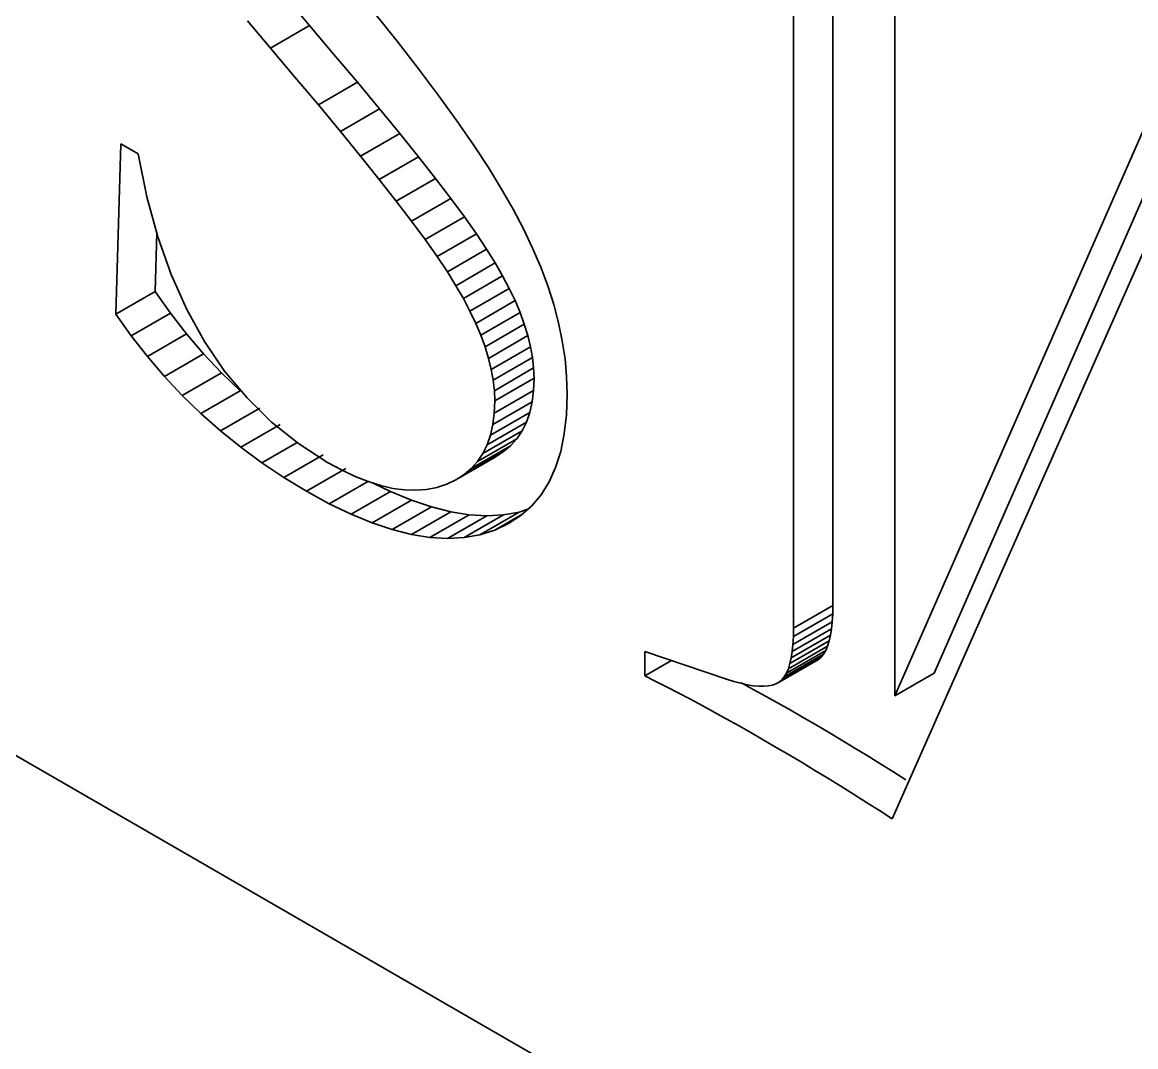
# Model space of a CAD drawing. Header units: millimetres. Extents: x -148 to 148, y -105 to 105.
# Drawn here: x 97.062 to 99.067, y -26.62 to -24.775 of the extents above; entities that cross this region are included whole.
import ezdxf

# ---------------------------------------------------------------- set-up
doc = ezdxf.new("R2010")
doc.units = ezdxf.units.MM
doc.layers.add('粗实线层', color=7, linetype='Continuous', lineweight=35)

msp = doc.modelspace()

# ---------------------------------------------------------------- linework, layer by layer
at = {"layer": '粗实线层', "color": 7, "lineweight": 35, "ltscale": 0.314351}
msp.add_line((101.1049, -28.4365), (90.2154, -22.1495), dxfattribs=at)
at = {"layer": '粗实线层', "color": 7, "lineweight": 35, "ltscale": 0.031065}
msp.add_line((98.5216, -25.8253), (98.5216, -24.5827), dxfattribs=at)
at = {"layer": '粗实线层', "color": 7, "lineweight": 35, "ltscale": 0.031066}
msp.add_line((98.4509, -25.8661), (98.4509, -24.6235), dxfattribs=at)
at = {"layer": '粗实线层', "color": 7, "lineweight": 35, "ltscale": 0.031955}
msp.add_line((98.6334, -24.7097), (98.6334, -25.9879), dxfattribs=at)
at = {"layer": '粗实线层', "color": 7, "lineweight": 35, "ltscale": 0.001615}
for p, q in [((97.5794, -24.7813), (97.5381, -24.7316)), ((97.5087, -24.8221), (97.4674, -24.7725))]:
    msp.add_line(p, q, dxfattribs=at)
at = {"layer": '粗实线层', "color": 7, "lineweight": 35, "ltscale": 0.001675}
msp.add_line((97.6949, -24.7569), (97.7368, -24.8092), dxfattribs=at)
at = {"layer": '粗实线层', "color": 7, "lineweight": 35, "ltscale": 0.002041}
for p, q in [((97.5087, -24.8221), (97.5794, -24.7813)), ((97.6347, -24.9717), (97.7054, -24.9309)), ((97.6712, -25.0164), (97.7419, -24.9755)), ((97.7048, -25.0582), (97.7755, -25.0173)), ((97.7353, -25.0971), (97.806, -25.0563)), ((97.7629, -25.1333), (97.8336, -25.0925)), ((97.7874, -25.1666), (97.8581, -25.1258)), ((97.8089, -25.1971), (97.8796, -25.1563)), ((97.8274, -25.2248), (97.8981, -25.1839)), ((97.8429, -25.2496), (97.9136, -25.2087)), ((97.8562, -25.2727), (97.9269, -25.2319)), ((97.2302, -25.3009), (97.3009, -25.2601)), ((97.8681, -25.2953), (97.9388, -25.2545)), ((97.8785, -25.3174), (97.9493, -25.2765)), ((97.2579, -25.3398), (97.3286, -25.299)), ((97.8876, -25.3389), (97.9583, -25.2981)), ((97.8953, -25.3599), (97.966, -25.3191)), ((97.2871, -25.3771), (97.3578, -25.3363)), ((97.9016, -25.3804), (97.9723, -25.3395)), ((97.9065, -25.4003), (97.9772, -25.3595)), ((97.3178, -25.4129), (97.3885, -25.3721)), ((97.91, -25.4197), (97.9807, -25.3789)), ((97.9121, -25.4386), (97.9828, -25.3977)), ((97.35, -25.4472), (97.4207, -25.4063)), ((97.9128, -25.4569), (97.9835, -25.4161)), ((97.3836, -25.4798), (97.4543, -25.439)), ((97.9119, -25.4791), (97.9827, -25.4383)), ((97.9094, -25.4997), (97.9801, -25.4589)), ((97.4187, -25.5109), (97.4894, -25.4701)), ((97.905, -25.5187), (97.9757, -25.4779)), ((97.4553, -25.5405), (97.526, -25.4997)), ((97.899, -25.5361), (97.9697, -25.4952)), ((97.8817, -25.566), (97.9524, -25.5252)), ((97.8912, -25.5518), (97.9619, -25.511)), ((97.8704, -25.5786), (97.9411, -25.5378)), ((97.5329, -25.5949), (97.6036, -25.5541)), ((97.8427, -25.599), (97.9134, -25.5582)), ((97.8574, -25.5896), (97.9281, -25.5488)), ((97.5739, -25.6198), (97.6446, -25.5789)), ((97.6148, -25.6421), (97.6855, -25.6013)), ((97.6542, -25.6611), (97.7249, -25.6203)), ((97.692, -25.6766), (97.7627, -25.6358)), ((97.7282, -25.6887), (97.7989, -25.6479)), ((97.7629, -25.6974), (97.8336, -25.6566)), ((97.796, -25.7027), (97.8667, -25.6619)), ((97.8275, -25.7045), (97.8983, -25.6637)), ((97.8575, -25.703), (97.9282, -25.6621)), ((97.886, -25.698), (97.9567, -25.6571)), ((98.4509, -25.8661), (98.5216, -25.8253)), ((98.4506, -25.8814), (98.5213, -25.8405)), ((98.4498, -25.8954), (98.5206, -25.8546)), ((98.4467, -25.9197), (98.5174, -25.8789)), ((98.4485, -25.9082), (98.5192, -25.8673)), ((98.4381, -25.947), (98.5088, -25.9062)), ((98.4415, -25.9392), (98.5122, -25.8984)), ((98.4444, -25.9301), (98.5151, -25.8892)), ((98.4248, -25.9633), (98.4955, -25.9224)), ((98.4298, -25.9591), (98.5005, -25.9183)), ((98.4342, -25.9537), (98.5049, -25.9129)), ((98.6334, -25.9879), (98.7041, -25.9471))]:
    msp.add_line(p, q, dxfattribs=at)
at = {"layer": '粗实线层', "color": 7, "lineweight": 35, "ltscale": 0.001696}
msp.add_line((97.6232, -24.8331), (97.5794, -24.7813), dxfattribs=at)
at = {"layer": '粗实线层', "color": 7, "lineweight": 35, "ltscale": 0.033029}
msp.add_line((98.6334, -25.9879), (99.1644, -24.7781), dxfattribs=at)
at = {"layer": '粗实线层', "color": 7, "lineweight": 35, "ltscale": 0.001695}
msp.add_line((97.5525, -24.8739), (97.5087, -24.8221), dxfattribs=at)
at = {"layer": '粗实线层', "color": 7, "lineweight": 35, "ltscale": 0.001584}
msp.add_line((97.7368, -24.8092), (97.7756, -24.8593), dxfattribs=at)
at = {"layer": '粗实线层', "color": 7, "lineweight": 35, "ltscale": 0.001648}
for p, q in [((97.6658, -24.8834), (97.6232, -24.8331)), ((97.5951, -24.9242), (97.5525, -24.8739))]:
    msp.add_line(p, q, dxfattribs=at)
at = {"layer": '粗实线层', "color": 7, "lineweight": 35, "ltscale": 0.001494}
msp.add_line((97.7756, -24.8593), (97.8115, -24.9071), dxfattribs=at)
at = {"layer": '粗实线层', "color": 7, "lineweight": 35, "ltscale": 0.030004}
msp.add_line((98.7041, -25.9471), (99.1864, -24.8481), dxfattribs=at)
at = {"layer": '粗实线层', "color": 7, "lineweight": 35, "ltscale": 0.002042}
msp.add_line((97.5951, -24.9242), (97.6658, -24.8834), dxfattribs=at)
at = {"layer": '粗实线层', "color": 7, "lineweight": 35, "ltscale": 0.001545}
for p, q in [((97.7054, -24.9309), (97.6658, -24.8834)), ((97.6347, -24.9717), (97.5951, -24.9242))]:
    msp.add_line(p, q, dxfattribs=at)
at = {"layer": '粗实线层', "color": 7, "lineweight": 35, "ltscale": 0.001404}
msp.add_line((97.8115, -24.9071), (97.8444, -24.9526), dxfattribs=at)
at = {"layer": '粗实线层', "color": 7, "lineweight": 35, "ltscale": 0.001443}
for p, q in [((97.7419, -24.9755), (97.7054, -24.9309)), ((97.6712, -25.0164), (97.6347, -24.9717))]:
    msp.add_line(p, q, dxfattribs=at)
at = {"layer": '粗实线层', "color": 7, "lineweight": 35, "ltscale": 0.001314}
msp.add_line((97.8444, -24.9526), (97.8742, -24.9959), dxfattribs=at)
at = {"layer": '粗实线层', "color": 7, "lineweight": 35, "ltscale": 0.00134}
msp.add_line((97.7755, -25.0173), (97.7419, -24.9755), dxfattribs=at)
at = {"layer": '粗实线层', "color": 7, "lineweight": 35, "ltscale": 0.007667}
msp.add_line((97.2302, -25.3009), (97.2396, -24.9943), dxfattribs=at)
at = {"layer": '粗实线层', "color": 7, "lineweight": 35, "ltscale": 0.000889538}
msp.add_line((97.2396, -24.9943), (97.2704, -25.0121), dxfattribs=at)
at = {"layer": '粗实线层', "color": 7, "lineweight": 35, "ltscale": 0.001226}
msp.add_line((97.8742, -24.9959), (97.9012, -25.0369), dxfattribs=at)
at = {"layer": '粗实线层', "color": 7, "lineweight": 35, "ltscale": 0.001971}
msp.add_line((97.2704, -25.0121), (97.2862, -25.0894), dxfattribs=at)
at = {"layer": '粗实线层', "color": 7, "lineweight": 35, "ltscale": 0.001341}
msp.add_line((97.7048, -25.0582), (97.6712, -25.0164), dxfattribs=at)
at = {"layer": '粗实线层', "color": 7, "lineweight": 35, "ltscale": 0.001238}
for p, q in [((97.806, -25.0563), (97.7755, -25.0173)), ((97.7353, -25.0971), (97.7048, -25.0582))]:
    msp.add_line(p, q, dxfattribs=at)
at = {"layer": '粗实线层', "color": 7, "lineweight": 35, "ltscale": 0.001138}
msp.add_line((97.9012, -25.0369), (97.9251, -25.0756), dxfattribs=at)
at = {"layer": '粗实线层', "color": 7, "lineweight": 35, "ltscale": 0.001136}
for p, q in [((97.8336, -25.0925), (97.806, -25.0563)), ((97.7629, -25.1333), (97.7353, -25.0971))]:
    msp.add_line(p, q, dxfattribs=at)
at = {"layer": '粗实线层', "color": 7, "lineweight": 35, "ltscale": 0.001051}
msp.add_line((97.9251, -25.0756), (97.946, -25.112), dxfattribs=at)
at = {"layer": '粗实线层', "color": 7, "lineweight": 35, "ltscale": 0.001877}
msp.add_line((97.2862, -25.0894), (97.3061, -25.1618), dxfattribs=at)
at = {"layer": '粗实线层', "color": 7, "lineweight": 35, "ltscale": 0.001034}
for p, q in [((97.8581, -25.1258), (97.8336, -25.0925)), ((97.7874, -25.1666), (97.7629, -25.1333))]:
    msp.add_line(p, q, dxfattribs=at)
at = {"layer": '粗实线层', "color": 7, "lineweight": 35, "ltscale": 0.000991388}
msp.add_line((97.946, -25.112), (97.9645, -25.1471), dxfattribs=at)
at = {"layer": '粗实线层', "color": 7, "lineweight": 35, "ltscale": 0.000932544}
msp.add_line((97.8796, -25.1563), (97.8581, -25.1258), dxfattribs=at)
at = {"layer": '粗实线层', "color": 7, "lineweight": 35, "ltscale": 0.02956}
msp.add_line((99.1075, -25.1285), (98.6287, -26.2096), dxfattribs=at)
at = {"layer": '粗实线层', "color": 7, "lineweight": 35, "ltscale": 0.002638}
msp.add_line((97.3009, -25.2601), (97.3041, -25.1546), dxfattribs=at)
at = {"layer": '粗实线层', "color": 7, "lineweight": 35, "ltscale": 0.001793}
msp.add_line((97.3061, -25.1618), (97.33, -25.2294), dxfattribs=at)
at = {"layer": '粗实线层', "color": 7, "lineweight": 35, "ltscale": 0.000831594}
for p, q in [((97.8981, -25.1839), (97.8796, -25.1563)), ((97.8274, -25.2248), (97.8089, -25.1971))]:
    msp.add_line(p, q, dxfattribs=at)
at = {"layer": '粗实线层', "color": 7, "lineweight": 35, "ltscale": 0.000960817}
msp.add_line((97.9645, -25.1471), (97.981, -25.1818), dxfattribs=at)
at = {"layer": '粗实线层', "color": 7, "lineweight": 35, "ltscale": 0.000932856}
msp.add_line((97.8089, -25.1971), (97.7874, -25.1666), dxfattribs=at)
at = {"layer": '粗实线层', "color": 7, "lineweight": 35, "ltscale": 0.000731523}
for p, q in [((97.9136, -25.2087), (97.8981, -25.1839)), ((97.8429, -25.2496), (97.8274, -25.2248))]:
    msp.add_line(p, q, dxfattribs=at)
at = {"layer": '粗实线层', "color": 7, "lineweight": 35, "ltscale": 0.000931367}
msp.add_line((97.981, -25.1818), (97.9956, -25.2161), dxfattribs=at)
at = {"layer": '粗实线层', "color": 7, "lineweight": 35, "ltscale": 0.000666961}
for p, q in [((97.9269, -25.2319), (97.9136, -25.2087)), ((97.8562, -25.2727), (97.8429, -25.2496))]:
    msp.add_line(p, q, dxfattribs=at)
at = {"layer": '粗实线层', "color": 7, "lineweight": 35, "ltscale": 0.000903491}
msp.add_line((97.9956, -25.2161), (98.0082, -25.25), dxfattribs=at)
at = {"layer": '粗实线层', "color": 7, "lineweight": 35, "ltscale": 0.001719}
msp.add_line((97.33, -25.2294), (97.3581, -25.2922), dxfattribs=at)
at = {"layer": '粗实线层', "color": 7, "lineweight": 35, "ltscale": 0.000638344}
for p, q in [((97.9388, -25.2545), (97.9269, -25.2319)), ((97.8681, -25.2953), (97.8562, -25.2727))]:
    msp.add_line(p, q, dxfattribs=at)
at = {"layer": '粗实线层', "color": 7, "lineweight": 35, "ltscale": 0.001195}
for p, q in [((97.3286, -25.299), (97.3009, -25.2601)), ((97.2579, -25.3398), (97.2302, -25.3009))]:
    msp.add_line(p, q, dxfattribs=at)
at = {"layer": '粗实线层', "color": 7, "lineweight": 35, "ltscale": 0.000610695}
for p, q in [((97.9493, -25.2765), (97.9388, -25.2545)), ((97.8785, -25.3174), (97.8681, -25.2953))]:
    msp.add_line(p, q, dxfattribs=at)
at = {"layer": '粗实线层', "color": 7, "lineweight": 35, "ltscale": 0.000878147}
msp.add_line((98.0082, -25.25), (98.0189, -25.2834), dxfattribs=at)
at = {"layer": '粗实线层', "color": 7, "lineweight": 35, "ltscale": 0.000584653}
msp.add_line((97.9583, -25.2981), (97.9493, -25.2765), dxfattribs=at)
at = {"layer": '粗实线层', "color": 7, "lineweight": 35, "ltscale": 0.000854784}
msp.add_line((98.0189, -25.2834), (98.0276, -25.3165), dxfattribs=at)
at = {"layer": '粗实线层', "color": 7, "lineweight": 35, "ltscale": 0.001186}
for p, q in [((97.3578, -25.3363), (97.3286, -25.299)), ((97.2871, -25.3771), (97.2579, -25.3398))]:
    msp.add_line(p, q, dxfattribs=at)
at = {"layer": '粗实线层', "color": 7, "lineweight": 35, "ltscale": 0.001657}
msp.add_line((97.3581, -25.2922), (97.3902, -25.3502), dxfattribs=at)
at = {"layer": '粗实线层', "color": 7, "lineweight": 35, "ltscale": 0.000559005}
for p, q in [((97.966, -25.3191), (97.9583, -25.2981)), ((97.8953, -25.3599), (97.8876, -25.3389))]:
    msp.add_line(p, q, dxfattribs=at)
at = {"layer": '粗实线层', "color": 7, "lineweight": 35, "ltscale": 0.000584301}
msp.add_line((97.8876, -25.3389), (97.8785, -25.3174), dxfattribs=at)
at = {"layer": '粗实线层', "color": 7, "lineweight": 35, "ltscale": 0.000535262}
msp.add_line((97.9723, -25.3395), (97.966, -25.3191), dxfattribs=at)
at = {"layer": '粗实线层', "color": 7, "lineweight": 35, "ltscale": 0.000833512}
msp.add_line((98.0276, -25.3165), (98.0344, -25.3491), dxfattribs=at)
at = {"layer": '粗实线层', "color": 7, "lineweight": 35, "ltscale": 0.001179}
for p, q in [((97.3885, -25.3721), (97.3578, -25.3363)), ((97.3178, -25.4129), (97.2871, -25.3771))]:
    msp.add_line(p, q, dxfattribs=at)
at = {"layer": '粗实线层', "color": 7, "lineweight": 35, "ltscale": 0.000513398}
msp.add_line((97.9772, -25.3595), (97.9723, -25.3395), dxfattribs=at)
at = {"layer": '粗实线层', "color": 7, "lineweight": 35, "ltscale": 0.001607}
msp.add_line((97.3902, -25.3502), (97.4263, -25.4033), dxfattribs=at)
at = {"layer": '粗实线层', "color": 7, "lineweight": 35, "ltscale": 0.000535627}
msp.add_line((97.9016, -25.3804), (97.8953, -25.3599), dxfattribs=at)
at = {"layer": '粗实线层', "color": 7, "lineweight": 35, "ltscale": 0.000492655}
msp.add_line((97.9807, -25.3789), (97.9772, -25.3595), dxfattribs=at)
at = {"layer": '粗实线层', "color": 7, "lineweight": 35, "ltscale": 0.000814745}
msp.add_line((98.0344, -25.3491), (98.0393, -25.3814), dxfattribs=at)
at = {"layer": '粗实线层', "color": 7, "lineweight": 35, "ltscale": 0.001174}
for p, q in [((97.4207, -25.4063), (97.3885, -25.3721)), ((97.35, -25.4472), (97.3178, -25.4129))]:
    msp.add_line(p, q, dxfattribs=at)
at = {"layer": '粗实线层', "color": 7, "lineweight": 35, "ltscale": 0.000512937}
msp.add_line((97.9065, -25.4003), (97.9016, -25.3804), dxfattribs=at)
at = {"layer": '粗实线层', "color": 7, "lineweight": 35, "ltscale": 0.000474384}
msp.add_line((97.9828, -25.3977), (97.9807, -25.3789), dxfattribs=at)
at = {"layer": '粗实线层', "color": 7, "lineweight": 35, "ltscale": 0.000799075}
msp.add_line((98.0393, -25.3814), (98.0422, -25.4132), dxfattribs=at)
at = {"layer": '粗实线层', "color": 7, "lineweight": 35, "ltscale": 0.001573}
msp.add_line((97.4263, -25.4033), (97.4666, -25.4517), dxfattribs=at)
at = {"layer": '粗实线层', "color": 7, "lineweight": 35, "ltscale": 0.000492723}
msp.add_line((97.91, -25.4197), (97.9065, -25.4003), dxfattribs=at)
at = {"layer": '粗实线层', "color": 7, "lineweight": 35, "ltscale": 0.000458862}
msp.add_line((97.9835, -25.4161), (97.9828, -25.3977), dxfattribs=at)
at = {"layer": '粗实线层', "color": 7, "lineweight": 35, "ltscale": 0.001172}
for p, q in [((97.4543, -25.439), (97.4207, -25.4063)), ((97.3836, -25.4798), (97.35, -25.4472))]:
    msp.add_line(p, q, dxfattribs=at)
at = {"layer": '粗实线层', "color": 7, "lineweight": 35, "ltscale": 0.000474763}
msp.add_line((97.9121, -25.4386), (97.91, -25.4197), dxfattribs=at)
at = {"layer": '粗实线层', "color": 7, "lineweight": 35, "ltscale": 0.000555083}
msp.add_line((97.9827, -25.4383), (97.9835, -25.4161), dxfattribs=at)
at = {"layer": '粗实线层', "color": 7, "lineweight": 35, "ltscale": 0.000785444}
msp.add_line((98.0422, -25.4132), (98.0432, -25.4446), dxfattribs=at)
at = {"layer": '粗实线层', "color": 7, "lineweight": 35, "ltscale": 0.000458481}
msp.add_line((97.9128, -25.4569), (97.9121, -25.4386), dxfattribs=at)
at = {"layer": '粗实线层', "color": 7, "lineweight": 35, "ltscale": 0.000518673}
for p, q in [((97.9801, -25.4589), (97.9827, -25.4383)), ((97.9094, -25.4997), (97.9119, -25.4791))]:
    msp.add_line(p, q, dxfattribs=at)
at = {"layer": '粗实线层', "color": 7, "lineweight": 35, "ltscale": 0.00093632}
msp.add_line((98.0432, -25.4446), (98.0419, -25.482), dxfattribs=at)
at = {"layer": '粗实线层', "color": 7, "lineweight": 35, "ltscale": 0.001553}
msp.add_line((97.4666, -25.4517), (97.5109, -25.4952), dxfattribs=at)
at = {"layer": '粗实线层', "color": 7, "lineweight": 35, "ltscale": 0.000555464}
msp.add_line((97.9119, -25.4791), (97.9128, -25.4569), dxfattribs=at)
at = {"layer": '粗实线层', "color": 7, "lineweight": 35, "ltscale": 0.000487045}
msp.add_line((97.9757, -25.4779), (97.9801, -25.4589), dxfattribs=at)
at = {"layer": '粗实线层', "color": 7, "lineweight": 35, "ltscale": 0.001173}
msp.add_line((97.4187, -25.5109), (97.3836, -25.4798), dxfattribs=at)
at = {"layer": '粗实线层', "color": 7, "lineweight": 35, "ltscale": 0.000460131}
msp.add_line((97.9697, -25.4952), (97.9757, -25.4779), dxfattribs=at)
at = {"layer": '粗实线层', "color": 7, "lineweight": 35, "ltscale": 0.00086953}
msp.add_line((98.0419, -25.482), (98.038, -25.5166), dxfattribs=at)
at = {"layer": '粗实线层', "color": 7, "lineweight": 35, "ltscale": 0.001549}
msp.add_line((97.5109, -25.4952), (97.5593, -25.5339), dxfattribs=at)
at = {"layer": '粗实线层', "color": 7, "lineweight": 35, "ltscale": 0.000486673}
msp.add_line((97.905, -25.5187), (97.9094, -25.4997), dxfattribs=at)
at = {"layer": '粗实线层', "color": 7, "lineweight": 35, "ltscale": 0.00044032}
msp.add_line((97.9619, -25.511), (97.9697, -25.4952), dxfattribs=at)
at = {"layer": '粗实线层', "color": 7, "lineweight": 35, "ltscale": 0.001175}
msp.add_line((97.4553, -25.5405), (97.4187, -25.5109), dxfattribs=at)
at = {"layer": '粗实线层', "color": 7, "lineweight": 35, "ltscale": 0.000460491}
msp.add_line((97.899, -25.5361), (97.905, -25.5187), dxfattribs=at)
at = {"layer": '粗实线层', "color": 7, "lineweight": 35, "ltscale": 0.000422002}
for p, q in [((97.9411, -25.5378), (97.9524, -25.5252)), ((97.8704, -25.5786), (97.8817, -25.566))]:
    msp.add_line(p, q, dxfattribs=at)
at = {"layer": '粗实线层', "color": 7, "lineweight": 35, "ltscale": 0.000426696}
msp.add_line((97.9524, -25.5252), (97.9619, -25.511), dxfattribs=at)
at = {"layer": '粗实线层', "color": 7, "lineweight": 35, "ltscale": 0.000808509}
msp.add_line((98.038, -25.5166), (98.0315, -25.5483), dxfattribs=at)
at = {"layer": '粗实线层', "color": 7, "lineweight": 35, "ltscale": 0.001181}
msp.add_line((97.4934, -25.5685), (97.4553, -25.5405), dxfattribs=at)
at = {"layer": '粗实线层', "color": 7, "lineweight": 35, "ltscale": 0.001831}
msp.add_line((97.4934, -25.5685), (97.5568, -25.5319), dxfattribs=at)
at = {"layer": '粗实线层', "color": 7, "lineweight": 35, "ltscale": 0.001562}
msp.add_line((97.5593, -25.5339), (97.6118, -25.5678), dxfattribs=at)
at = {"layer": '粗实线层', "color": 7, "lineweight": 35, "ltscale": 0.000439978}
msp.add_line((97.8912, -25.5518), (97.899, -25.5361), dxfattribs=at)
at = {"layer": '粗实线层', "color": 7, "lineweight": 35, "ltscale": 0.000425232}
msp.add_line((97.9281, -25.5488), (97.9411, -25.5378), dxfattribs=at)
at = {"layer": '粗实线层', "color": 7, "lineweight": 35, "ltscale": 0.000427013}
msp.add_line((97.8817, -25.566), (97.8912, -25.5518), dxfattribs=at)
at = {"layer": '粗实线层', "color": 7, "lineweight": 35, "ltscale": 0.000436199}
for p, q in [((97.9134, -25.5582), (97.9281, -25.5488)), ((97.8427, -25.599), (97.8574, -25.5896))]:
    msp.add_line(p, q, dxfattribs=at)
at = {"layer": '粗实线层', "color": 7, "lineweight": 35, "ltscale": 0.000755478}
msp.add_line((98.0315, -25.5483), (98.0223, -25.5771), dxfattribs=at)
at = {"layer": '粗实线层', "color": 7, "lineweight": 35, "ltscale": 0.001189}
msp.add_line((97.5329, -25.5949), (97.4934, -25.5685), dxfattribs=at)
at = {"layer": '粗实线层', "color": 7, "lineweight": 35, "ltscale": 0.000716758}
msp.add_line((97.6118, -25.5678), (97.637, -25.5814), dxfattribs=at)
at = {"layer": '粗实线层', "color": 7, "lineweight": 35, "ltscale": 0.000673512}
msp.add_line((97.637, -25.5814), (97.6613, -25.593), dxfattribs=at)
at = {"layer": '粗实线层', "color": 7, "lineweight": 35, "ltscale": 0.000424986}
msp.add_line((97.8574, -25.5896), (97.8704, -25.5786), dxfattribs=at)
at = {"layer": '粗实线层', "color": 7, "lineweight": 35, "ltscale": 0.000711414}
msp.add_line((98.0223, -25.5771), (98.0106, -25.603), dxfattribs=at)
at = {"layer": '粗实线层', "color": 7, "lineweight": 35, "ltscale": 0.001199}
msp.add_line((97.5739, -25.6198), (97.5329, -25.5949), dxfattribs=at)
at = {"layer": '粗实线层', "color": 7, "lineweight": 35, "ltscale": 0.000632861}
msp.add_line((97.6613, -25.593), (97.6848, -25.6023), dxfattribs=at)
at = {"layer": '粗实线层', "color": 7, "lineweight": 35, "ltscale": 0.000594906}
msp.add_line((97.6848, -25.6023), (97.7075, -25.6095), dxfattribs=at)
at = {"layer": '粗实线层', "color": 7, "lineweight": 35, "ltscale": 0.000891647}
msp.add_line((97.7249, -25.6203), (97.6927, -25.6048), dxfattribs=at)
at = {"layer": '粗实线层', "color": 7, "lineweight": 35, "ltscale": 0.000454578}
msp.add_line((97.8263, -25.6068), (97.8427, -25.599), dxfattribs=at)
at = {"layer": '粗实线层', "color": 7, "lineweight": 35, "ltscale": 0.000678836}
msp.add_line((98.0106, -25.603), (97.9962, -25.626), dxfattribs=at)
at = {"layer": '粗实线层', "color": 7, "lineweight": 35, "ltscale": 0.001166}
msp.add_line((97.6148, -25.6421), (97.5739, -25.6198), dxfattribs=at)
at = {"layer": '粗实线层', "color": 7, "lineweight": 35, "ltscale": 0.000560613}
msp.add_line((97.7075, -25.6095), (97.7294, -25.6145), dxfattribs=at)
at = {"layer": '粗实线层', "color": 7, "lineweight": 35, "ltscale": 0.001022}
for p, q in [((97.7627, -25.6358), (97.7249, -25.6203)), ((97.692, -25.6766), (97.6542, -25.6611))]:
    msp.add_line(p, q, dxfattribs=at)
at = {"layer": '粗实线层', "color": 7, "lineweight": 35, "ltscale": 0.000530759}
msp.add_line((97.7294, -25.6145), (97.7504, -25.6173), dxfattribs=at)
at = {"layer": '粗实线层', "color": 7, "lineweight": 35, "ltscale": 0.000505308}
msp.add_line((97.7504, -25.6173), (97.7706, -25.6179), dxfattribs=at)
at = {"layer": '粗实线层', "color": 7, "lineweight": 35, "ltscale": 0.000485966}
msp.add_line((97.7706, -25.6179), (97.79, -25.6164), dxfattribs=at)
at = {"layer": '粗实线层', "color": 7, "lineweight": 35, "ltscale": 0.000473114}
msp.add_line((97.79, -25.6164), (97.8086, -25.6127), dxfattribs=at)
at = {"layer": '粗实线层', "color": 7, "lineweight": 35, "ltscale": 0.000466723}
msp.add_line((97.8086, -25.6127), (97.8263, -25.6068), dxfattribs=at)
at = {"layer": '粗实线层', "color": 7, "lineweight": 35, "ltscale": 0.000659032}
msp.add_line((97.9962, -25.626), (97.9793, -25.6462), dxfattribs=at)
at = {"layer": '粗实线层', "color": 7, "lineweight": 35, "ltscale": 0.001093}
msp.add_line((97.6542, -25.6611), (97.6148, -25.6421), dxfattribs=at)
at = {"layer": '粗实线层', "color": 7, "lineweight": 35, "ltscale": 0.00095528}
for p, q in [((97.7989, -25.6479), (97.7627, -25.6358)), ((97.7282, -25.6887), (97.692, -25.6766))]:
    msp.add_line(p, q, dxfattribs=at)
at = {"layer": '粗实线层', "color": 7, "lineweight": 35, "ltscale": 0.00065288}
msp.add_line((97.9793, -25.6462), (97.9598, -25.6636), dxfattribs=at)
at = {"layer": '粗实线层', "color": 7, "lineweight": 35, "ltscale": 0.000893466}
msp.add_line((97.8336, -25.6566), (97.7989, -25.6479), dxfattribs=at)
at = {"layer": '粗实线层', "color": 7, "lineweight": 35, "ltscale": 0.000838563}
for p, q in [((97.8667, -25.6619), (97.8336, -25.6566)), ((97.796, -25.7027), (97.7629, -25.6974))]:
    msp.add_line(p, q, dxfattribs=at)
at = {"layer": '粗实线层', "color": 7, "lineweight": 35, "ltscale": 0.00078987}
msp.add_line((97.8983, -25.6637), (97.8667, -25.6619), dxfattribs=at)
at = {"layer": '粗实线层', "color": 7, "lineweight": 35, "ltscale": 0.000750637}
msp.add_line((97.9282, -25.6621), (97.8983, -25.6637), dxfattribs=at)
at = {"layer": '粗实线层', "color": 7, "lineweight": 35, "ltscale": 0.001457}
msp.add_line((97.9128, -25.6896), (97.9633, -25.6604), dxfattribs=at)
at = {"layer": '粗实线层', "color": 7, "lineweight": 35, "ltscale": 0.000721543}
for p, q in [((97.9567, -25.6571), (97.9282, -25.6621)), ((97.886, -25.698), (97.8575, -25.703))]:
    msp.add_line(p, q, dxfattribs=at)
at = {"layer": '粗实线层', "color": 7, "lineweight": 35, "ltscale": 0.000661399}
msp.add_line((97.9598, -25.6636), (97.9376, -25.678), dxfattribs=at)
at = {"layer": '粗实线层', "color": 7, "lineweight": 35, "ltscale": 0.000418175}
msp.add_line((97.9726, -25.6521), (97.9567, -25.6571), dxfattribs=at)
at = {"layer": '粗实线层', "color": 7, "lineweight": 35, "ltscale": 0.00068332}
msp.add_line((97.9376, -25.678), (97.9128, -25.6896), dxfattribs=at)
at = {"layer": '粗实线层', "color": 7, "lineweight": 35, "ltscale": 0.000893558}
msp.add_line((97.7629, -25.6974), (97.7282, -25.6887), dxfattribs=at)
at = {"layer": '粗实线层', "color": 7, "lineweight": 35, "ltscale": 0.000789848}
msp.add_line((97.8275, -25.7045), (97.796, -25.7027), dxfattribs=at)
at = {"layer": '粗实线层', "color": 7, "lineweight": 35, "ltscale": 0.000750617}
msp.add_line((97.8575, -25.703), (97.8275, -25.7045), dxfattribs=at)
at = {"layer": '粗实线层', "color": 7, "lineweight": 35, "ltscale": 0.000703634}
msp.add_line((97.9128, -25.6896), (97.886, -25.698), dxfattribs=at)
at = {"layer": '粗实线层', "color": 7, "lineweight": 35, "ltscale": 0.000381525}
for p, q in [((98.5213, -25.8405), (98.5216, -25.8253)), ((98.4506, -25.8814), (98.4509, -25.8661))]:
    msp.add_line(p, q, dxfattribs=at)
at = {"layer": '粗实线层', "color": 7, "lineweight": 35, "ltscale": 0.000351491}
msp.add_line((98.5206, -25.8546), (98.5213, -25.8405), dxfattribs=at)
at = {"layer": '粗实线层', "color": 7, "lineweight": 35, "ltscale": 0.000321351}
msp.add_line((98.5192, -25.8673), (98.5206, -25.8546), dxfattribs=at)
at = {"layer": '粗实线层', "color": 7, "lineweight": 35, "ltscale": 0.00035111}
msp.add_line((98.4498, -25.8954), (98.4506, -25.8814), dxfattribs=at)
at = {"layer": '粗实线层', "color": 7, "lineweight": 35, "ltscale": 0.000264768}
msp.add_line((98.5151, -25.8892), (98.5174, -25.8789), dxfattribs=at)
at = {"layer": '粗实线层', "color": 7, "lineweight": 35, "ltscale": 0.000292755}
msp.add_line((98.5174, -25.8789), (98.5192, -25.8673), dxfattribs=at)
at = {"layer": '粗实线层', "color": 7, "lineweight": 35, "ltscale": 0.00032173}
msp.add_line((98.4485, -25.9082), (98.4498, -25.8954), dxfattribs=at)
at = {"layer": '粗实线层', "color": 7, "lineweight": 35, "ltscale": 0.000192736}
for p, q in [((98.5049, -25.9129), (98.5088, -25.9062)), ((98.4342, -25.9537), (98.4381, -25.947))]:
    msp.add_line(p, q, dxfattribs=at)
at = {"layer": '粗实线层', "color": 7, "lineweight": 35, "ltscale": 0.000213932}
msp.add_line((98.5088, -25.9062), (98.5122, -25.8984), dxfattribs=at)
at = {"layer": '粗实线层', "color": 7, "lineweight": 35, "ltscale": 0.000238763}
msp.add_line((98.5122, -25.8984), (98.5151, -25.8892), dxfattribs=at)
at = {"layer": '粗实线层', "color": 7, "lineweight": 35, "ltscale": 0.001095}
msp.add_line((98.183, -25.9523), (98.183, -25.9085), dxfattribs=at)
at = {"layer": '粗实线层', "color": 7, "lineweight": 35, "ltscale": 0.003875}
msp.add_line((98.183, -25.9085), (98.33, -25.9578), dxfattribs=at)
at = {"layer": '粗实线层', "color": 7, "lineweight": 35, "ltscale": 0.001385}
msp.add_line((98.183, -25.9523), (98.231, -25.9246), dxfattribs=at)
at = {"layer": '粗实线层', "color": 7, "lineweight": 35, "ltscale": 0.00026514}
msp.add_line((98.4444, -25.9301), (98.4467, -25.9197), dxfattribs=at)
at = {"layer": '粗实线层', "color": 7, "lineweight": 35, "ltscale": 0.000292378}
msp.add_line((98.4467, -25.9197), (98.4485, -25.9082), dxfattribs=at)
at = {"layer": '粗实线层', "color": 7, "lineweight": 35, "ltscale": 0.000162159}
msp.add_line((98.4955, -25.9224), (98.5005, -25.9183), dxfattribs=at)
at = {"layer": '粗实线层', "color": 7, "lineweight": 35, "ltscale": 0.000174568}
for p, q in [((98.5005, -25.9183), (98.5049, -25.9129)), ((98.4298, -25.9591), (98.4342, -25.9537))]:
    msp.add_line(p, q, dxfattribs=at)
at = {"layer": '粗实线层', "color": 7, "lineweight": 35, "ltscale": 0.000214283}
msp.add_line((98.4381, -25.947), (98.4415, -25.9392), dxfattribs=at)
at = {"layer": '粗实线层', "color": 7, "lineweight": 35, "ltscale": 0.000238399}
msp.add_line((98.4415, -25.9392), (98.4444, -25.9301), dxfattribs=at)
at = {"layer": '粗实线层', "color": 7, "lineweight": 35, "ltscale": 0.000560245}
msp.add_line((98.2031, -25.9623), (98.183, -25.9523), dxfattribs=at)
at = {"layer": '粗实线层', "color": 7, "lineweight": 35, "ltscale": 0.000570495}
msp.add_line((98.2234, -25.9727), (98.2031, -25.9623), dxfattribs=at)
at = {"layer": '粗实线层', "color": 7, "lineweight": 35, "ltscale": 0.000349501}
msp.add_line((98.33, -25.9578), (98.3433, -25.962), dxfattribs=at)
at = {"layer": '粗实线层', "color": 7, "lineweight": 35, "ltscale": 0.00032353}
msp.add_line((98.3433, -25.962), (98.3558, -25.9654), dxfattribs=at)
at = {"layer": '粗实线层', "color": 7, "lineweight": 35, "ltscale": 0.000297537}
msp.add_line((98.3558, -25.9654), (98.3674, -25.9681), dxfattribs=at)
at = {"layer": '粗实线层', "color": 7, "lineweight": 35, "ltscale": 0.000610932}
msp.add_line((98.3783, -25.9765), (98.3569, -25.9649), dxfattribs=at)
at = {"layer": '粗实线层', "color": 7, "lineweight": 35, "ltscale": 0.000172182}
msp.add_line((98.4127, -25.9687), (98.4192, -25.9664), dxfattribs=at)
at = {"layer": '粗实线层', "color": 7, "lineweight": 35, "ltscale": 0.000161731}
msp.add_line((98.4192, -25.9664), (98.4248, -25.9633), dxfattribs=at)
at = {"layer": '粗实线层', "color": 7, "lineweight": 35, "ltscale": 0.000161913}
msp.add_line((98.4248, -25.9633), (98.4298, -25.9591), dxfattribs=at)
at = {"layer": '粗实线层', "color": 7, "lineweight": 35, "ltscale": 0.000580775}
msp.add_line((98.2441, -25.9833), (98.2234, -25.9727), dxfattribs=at)
at = {"layer": '粗实线层', "color": 7, "lineweight": 35, "ltscale": 0.000590569}
msp.add_line((98.265, -25.9943), (98.2441, -25.9833), dxfattribs=at)
at = {"layer": '粗实线层', "color": 7, "lineweight": 35, "ltscale": 0.000272552}
msp.add_line((98.3674, -25.9681), (98.3782, -25.9698), dxfattribs=at)
at = {"layer": '粗实线层', "color": 7, "lineweight": 35, "ltscale": 0.000248738}
msp.add_line((98.3782, -25.9698), (98.3881, -25.9708), dxfattribs=at)
at = {"layer": '粗实线层', "color": 7, "lineweight": 35, "ltscale": 0.000620953}
msp.add_line((98.4001, -25.9885), (98.3783, -25.9765), dxfattribs=at)
at = {"layer": '粗实线层', "color": 7, "lineweight": 35, "ltscale": 0.000226619}
msp.add_line((98.3881, -25.9708), (98.3971, -25.9709), dxfattribs=at)
at = {"layer": '粗实线层', "color": 7, "lineweight": 35, "ltscale": 0.000205567}
msp.add_line((98.3971, -25.9709), (98.4053, -25.9702), dxfattribs=at)
at = {"layer": '粗实线层', "color": 7, "lineweight": 35, "ltscale": 0.000187707}
msp.add_line((98.4053, -25.9702), (98.4127, -25.9687), dxfattribs=at)
at = {"layer": '粗实线层', "color": 7, "lineweight": 35, "ltscale": 0.000600905}
msp.add_line((98.2862, -26.0057), (98.265, -25.9943), dxfattribs=at)
at = {"layer": '粗实线层', "color": 7, "lineweight": 35, "ltscale": 0.00061075}
msp.add_line((98.3076, -26.0173), (98.2862, -26.0057), dxfattribs=at)
at = {"layer": '粗实线层', "color": 7, "lineweight": 35, "ltscale": 0.000631547}
msp.add_line((98.4221, -26.0008), (98.4001, -25.9885), dxfattribs=at)
at = {"layer": '粗实线层', "color": 7, "lineweight": 35, "ltscale": 0.000641272}
msp.add_line((98.4445, -26.0135), (98.4221, -26.0008), dxfattribs=at)
at = {"layer": '粗实线层', "color": 7, "lineweight": 35, "ltscale": 0.000621137}
msp.add_line((98.3294, -26.0293), (98.3076, -26.0173), dxfattribs=at)
at = {"layer": '粗实线层', "color": 7, "lineweight": 35, "ltscale": 0.000651724}
for p, q in [((98.4671, -26.0264), (98.4445, -26.0135)), ((98.3964, -26.0673), (98.3738, -26.0543))]:
    msp.add_line(p, q, dxfattribs=at)
at = {"layer": '粗实线层', "color": 7, "lineweight": 35, "ltscale": 0.000671945}
msp.add_line((98.4903, -26.0399), (98.4671, -26.0264), dxfattribs=at)
at = {"layer": '粗实线层', "color": 7, "lineweight": 35, "ltscale": 0.000631361}
msp.add_line((98.3514, -26.0417), (98.3294, -26.0293), dxfattribs=at)
at = {"layer": '粗实线层', "color": 7, "lineweight": 35, "ltscale": 0.00064146}
msp.add_line((98.3738, -26.0543), (98.3514, -26.0417), dxfattribs=at)
at = {"layer": '粗实线层', "color": 7, "lineweight": 35, "ltscale": 0.000673541}
msp.add_line((98.5135, -26.0536), (98.4903, -26.0399), dxfattribs=at)
at = {"layer": '粗实线层', "color": 7, "lineweight": 35, "ltscale": 0.000671424}
msp.add_line((98.4196, -26.0808), (98.3964, -26.0673), dxfattribs=at)
at = {"layer": '粗实线层', "color": 7, "lineweight": 35, "ltscale": 0.000675678}
for p, q in [((98.5368, -26.0674), (98.5135, -26.0536)), ((98.4661, -26.1082), (98.4428, -26.0944))]:
    msp.add_line(p, q, dxfattribs=at)
at = {"layer": '粗实线层', "color": 7, "lineweight": 35, "ltscale": 0.00067387}
msp.add_line((98.4428, -26.0944), (98.4196, -26.0808), dxfattribs=at)
at = {"layer": '粗实线层', "color": 7, "lineweight": 35, "ltscale": 0.000677637}
msp.add_line((98.56, -26.0814), (98.5368, -26.0674), dxfattribs=at)
at = {"layer": '粗实线层', "color": 7, "lineweight": 35, "ltscale": 0.000680136}
for p, q in [((98.5832, -26.0955), (98.56, -26.0814)), ((98.5125, -26.1364), (98.4893, -26.1222))]:
    msp.add_line(p, q, dxfattribs=at)
at = {"layer": '粗实线层', "color": 7, "lineweight": 35, "ltscale": 0.000682202}
msp.add_line((98.6064, -26.1099), (98.5832, -26.0955), dxfattribs=at)
at = {"layer": '粗实线层', "color": 7, "lineweight": 35, "ltscale": 0.000677834}
msp.add_line((98.4893, -26.1222), (98.4661, -26.1082), dxfattribs=at)
at = {"layer": '粗实线层', "color": 7, "lineweight": 35, "ltscale": 0.000684537}
msp.add_line((98.6297, -26.1244), (98.6064, -26.1099), dxfattribs=at)
at = {"layer": '粗实线层', "color": 7, "lineweight": 35, "ltscale": 0.000686239}
msp.add_line((98.6529, -26.139), (98.6297, -26.1244), dxfattribs=at)
at = {"layer": '粗实线层', "color": 7, "lineweight": 35, "ltscale": 0.000682002}
msp.add_line((98.5357, -26.1507), (98.5125, -26.1364), dxfattribs=at)
at = {"layer": '粗实线层', "color": 7, "lineweight": 35, "ltscale": 0.000684213}
msp.add_line((98.559, -26.1652), (98.5357, -26.1507), dxfattribs=at)
at = {"layer": '粗实线层', "color": 7, "lineweight": 35, "ltscale": 0.000686765}
msp.add_line((98.5822, -26.1798), (98.559, -26.1652), dxfattribs=at)
at = {"layer": '粗实线层', "color": 7, "lineweight": 35, "ltscale": 0.000688485}
msp.add_line((98.6054, -26.1946), (98.5822, -26.1798), dxfattribs=at)
at = {"layer": '粗实线层', "color": 7, "lineweight": 35, "ltscale": 0.00069107}
msp.add_line((98.6287, -26.2096), (98.6054, -26.1946), dxfattribs=at)

doc.saveas('drawing.dxf')
